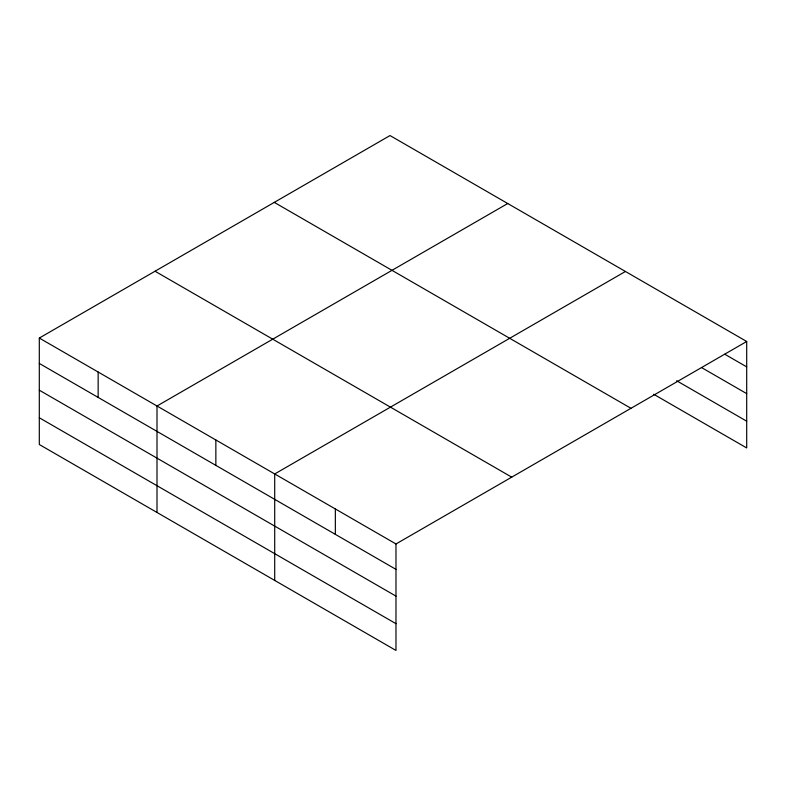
<?xml version="1.0" encoding="UTF-8"?>
<svg xmlns="http://www.w3.org/2000/svg" width="786" height="786" viewBox="0 0 786 786"><rect width="100%" height="100%" fill="white"/><g stroke="black" fill="none" stroke-linecap="round" stroke-linejoin="round"><path stroke-width="1.18" d="M746.7 341.488L390.023 135.556L39.3 338.049L39.3 444.512L395.977 650.444L395.977 543.971L746.7 341.488L746.7 447.951L653.657 394.238M507.727 203.515L157.004 405.998L157.004 512.472M625.43 271.475L274.707 473.958L274.707 580.422M724.741 354.201L746.7 366.875M701.751 367.681L746.7 393.629M676.658 380.758L746.7 421.198M274.285 202.375L630.962 408.307M155.039 271.229L511.715 477.151M39.3 338.049L395.977 543.971M39.3 363.437L395.977 569.369M39.3 390.19L395.977 596.122M39.3 417.759L395.977 623.681M335.347 508.964L335.347 534.352M215.855 439.983L215.855 465.371M98.152 372.024L98.152 397.411"/></g></svg>
